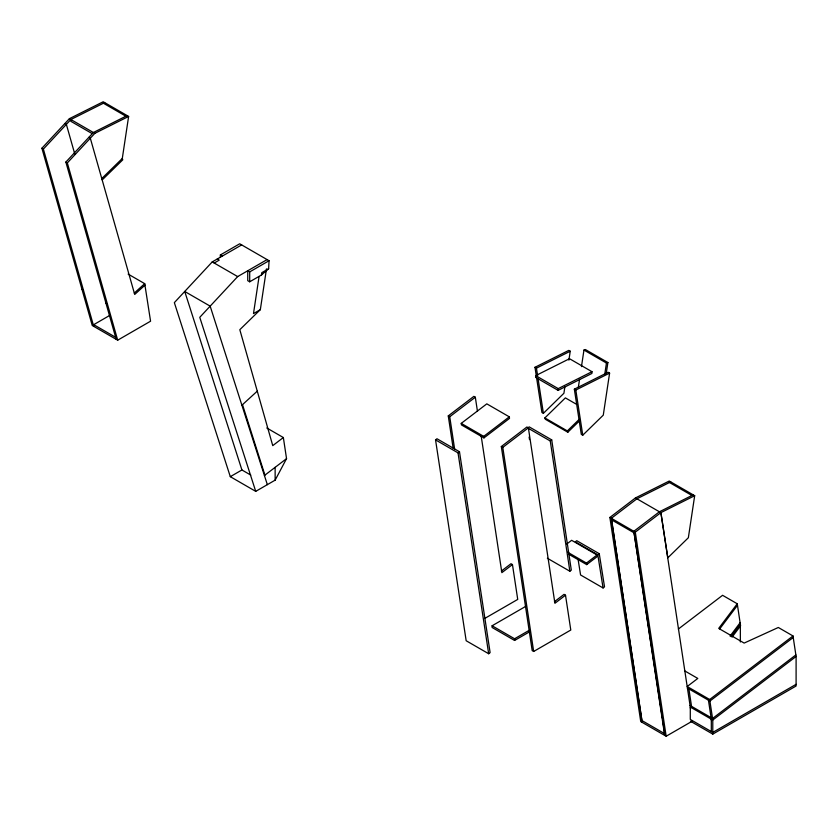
<?xml version="1.0" encoding="UTF-8"?>
<svg xmlns="http://www.w3.org/2000/svg" width="838" height="838" viewBox="0 0 838 838"><rect width="100%" height="100%" fill="white"/><g stroke="black" fill="none" stroke-linecap="round" stroke-linejoin="round"><path stroke-width="1.26" d="M269.05 260.723L249.693 271.9L247.734 270.768L247.734 280.667L249.693 281.798L261.425 275.021L268.621 268.736L269.05 260.723L239.71 243.785L220.352 254.962L220.352 257.434M116.22 339.338L65.856 162.069L93.364 132.509L127.156 115.592L125.71 116.105L103.221 103.126L104.666 102.603L70.874 119.52L70.769 121.259L92.138 133.598M535.712 375.623L535.618 377.372L558.108 390.361L591.9 373.444L592.005 371.705L569.505 358.716L535.712 375.623L558.213 388.612L592.005 371.705M558.108 390.361L558.213 388.612M122.296 158.476L101.775 178.536L102.257 179.856L122.777 159.807L122.296 158.476L128.623 116.44L103.2 101.765L69.407 118.671L41.9 148.232L92.253 325.5L117.687 340.186L150.568 321.195L144.712 283.663L128.13 274.089M259.078 276.456L253.495 313.601L260.335 309.651L266.474 268.883M261.425 275.021L261.77 272.696L268.621 268.736M564.864 386.905L563.911 393.273L543.391 413.323L541.924 412.474L534.979 367.295L568.772 350.389L570.238 351.227L568.897 360.151M578.398 386.999L579.55 379.352M581.467 366.615L583.96 350.054L585.395 349.54L607.896 362.529L606.167 373.989M604.722 374.502L606.45 363.043L607.896 362.529M609.603 373.109L603.276 415.145L582.756 435.205L581.289 434.356L574.344 389.178L608.137 372.261L609.603 373.109L575.811 390.026L574.344 389.178M635.455 497.94L669.248 481.033L694.681 495.708L688.354 537.745L667.834 557.804L660.889 512.626L635.455 497.94L609.875 517.455L640.735 721.56L666.168 736.235L692.041 721.298M241.669 244.916L212.234 261.906L174.346 302.633L230.303 476.675L255.726 491.361L275.136 480.153L286.544 458.648L283.349 437.541L266.767 427.967M678.351 629.034L722.576 595.305L737.251 603.769L718.711 628.395L744.144 643.081L778.324 627.484L792.999 635.958L796.1 656.468L796.1 686.008L712.782 734.109L690.428 721.204M719.716 628.909L737.482 605.308M730.076 636.084L740.122 622.739M731.082 636.597L740.352 624.279L740.352 642.002M732.087 637.11L740.583 625.818L737.251 603.769M116.22 337.641L93.72 324.662L93.72 326.349L43.367 149.08L70.874 119.52M117.687 340.186L67.333 162.918L94.83 133.347L128.623 116.44M267.102 259.591L237.667 276.582L199.769 317.319L255.726 491.361M579.027 421.305L567.829 432.24L545.339 419.262L544.857 417.932L565.378 397.882L576.628 404.377M567.829 432.24L567.347 430.921L579.477 419.073M241.899 405.204L257.276 391.157M134.3 293.049L144.712 283.663M145.11 285.056L134.698 294.452L90.315 138.207L88.849 137.359M597.808 554.819L599.254 553.698L576.764 540.72L575.318 541.83L597.808 554.819L603.077 587.962L604.523 586.841L599.254 553.698M283.349 437.541L272.748 445.627L239.815 329.701L260.335 309.651A1.163 0.67 0 0 0 260.22 309.442M264.42 475.513L286.544 458.648M453.149 448.183L448.267 415.899L473.858 396.374L475.324 397.222L477.471 411.416M454.615 449.032L449.734 416.737L475.324 397.222M435.54 439.877L436.986 438.766L459.486 451.755L490.115 652.624L488.669 653.734L466.169 640.745L435.54 439.877L458.03 452.866L488.669 653.734M461.225 423.379L486.815 403.853L509.305 416.842L509.535 418.382L483.955 437.897L461.455 424.918L461.225 423.379L483.715 436.368L483.955 437.897M458.03 452.866L459.486 451.755M483.715 436.368L509.305 416.842M565.514 595.2L570.783 630.04L533.659 651.472L532.193 650.623L501.323 446.528L526.913 427.003L528.38 427.851L554.913 603.297L565.514 595.2L564.047 594.362L554.41 601.715M533.659 651.472L502.79 447.377L528.38 427.851M501.354 571.076L510.991 563.723L512.458 564.571L517.727 599.411L485.097 618.245M512.458 564.571L501.857 572.658L481.169 435.917M566.823 543.988L571.642 540.311L597.065 554.986L597.295 556.526L586.694 564.613L569.002 554.4M586.694 564.613L586.464 563.073L597.065 554.986M666.168 736.235L635.298 532.14L660.889 512.626L694.681 495.708M712.782 734.109L712.782 720.02L709.681 699.51L792.999 635.958M793.23 637.498L709.912 701.05L687.422 688.061M795.87 654.928L712.551 718.48L690.062 705.491M796.1 656.468L712.782 720.02L690.292 707.031L690.292 719.433L712.782 732.422L796.1 684.321M550.262 440.977L551.718 439.877L529.218 426.888L527.772 427.998L550.262 440.977L569.861 571.233L571.307 570.133L551.718 439.877M93.353 324.872L110.166 315.161M214.193 263.038L219.221 260.126L217.272 258.994M230.303 476.675L241.92 469.971L250.761 475.073M530.339 631.37L514.584 640.462L492.095 627.473L492.095 625.777L525.845 606.293M492.095 625.777L514.584 638.765L529.207 630.323M534.979 367.295L536.446 368.144L570.238 351.227M583.96 350.054L606.45 363.043M69.407 118.671L94.83 133.347M64.893 123.521L66.359 124.37L74.875 154.37M544.857 417.932L567.347 430.921M41.9 148.232L43.367 149.08M65.856 162.069L67.333 162.918M220.352 254.962L222.3 256.093M212.234 261.906L237.667 276.582M448.267 415.899L449.734 416.737M501.323 446.528L502.79 447.377M609.875 517.455L635.298 532.14M567.672 552.221L586.464 563.073M603.077 587.962L580.577 574.973L578.147 559.679M81.998 289.403L83.465 290.252M105.965 303.241L107.432 304.089M547.361 558.255L569.861 571.233M684.52 670.777L697.792 678.434L687.191 686.521L709.681 699.51M642.201 720.711L664.702 733.7L664.702 735.397L633.832 531.292L659.422 511.777L693.215 494.86L691.769 495.384L669.279 482.395L670.714 481.881L636.922 498.788L611.342 518.303L642.201 722.408L611.572 519.843L634.062 532.832L662.345 718.25M267.343 484.647L210.16 306.142L184.737 291.467L241.92 469.971M242.496 404.649L264.923 475.136M575.811 390.026L582.756 435.205M536.446 368.144L537.64 375.885M538.038 378.472L543.391 413.323M662.732 720.827L664.702 733.7M708.445 700.201L711.085 717.632M711.546 720.711L711.315 719.172L711.315 731.574M688.888 688.909L691.528 706.34M660.889 512.626L690.522 708.571M529.124 437.017L529.522 439.604M514.584 638.765L514.584 640.462M275.136 467.342L275.136 480.153M249.693 271.9L249.693 281.798"/></g></svg>
